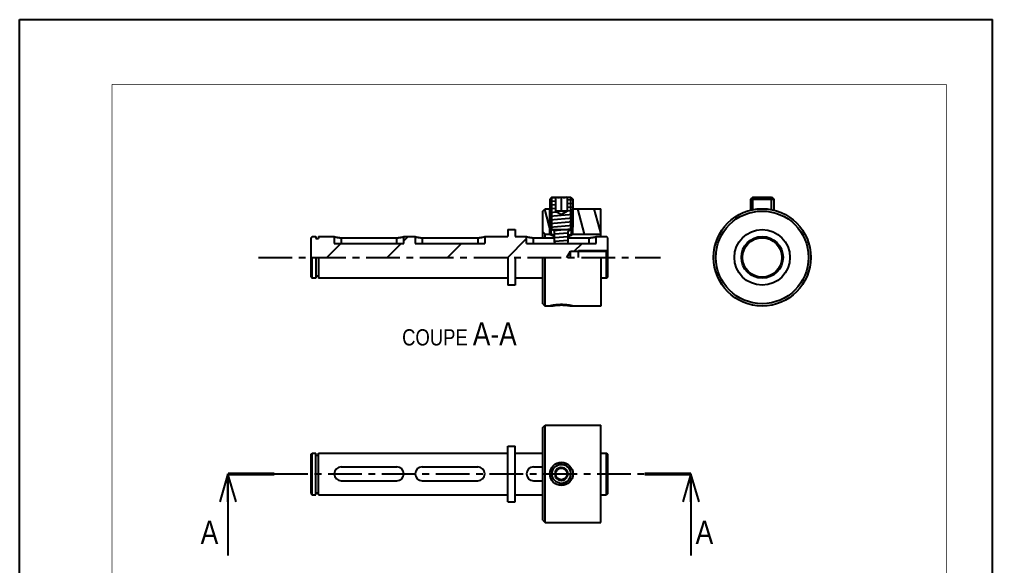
# Model space of a CAD drawing. Header units: millimetres. Extents: x 0 to 210, y 0 to 297.
# Drawn here: x 0 to 210, y 179.1 to 297 of the extents above; entities that cross this region are included whole.
import ezdxf

# ---------------------------------------------------------------- set-up
doc = ezdxf.new("R2010")
doc.units = ezdxf.units.MM
doc.header["$LTSCALE"] = 19.36
doc.linetypes.add('CENTER', pattern=[0.6, 0.375, -0.075, 0.075, -0.075])
doc.layers.get('0').update_dxf_attribs({"linetype": 'CONTINUOUS'})
doc.layers.add('02___PRT_ALL_AXES', color=7, linetype='CONTINUOUS')
doc.layers.add('DEFAULT_1', color=7, linetype='CENTER')
doc.styles.get("Standard").update_dxf_attribs({"font": 'txt', "width": 0.85})
doc.dimstyles.get("Standard").update_dxf_attribs({"dimtxt": 3.5, "dimasz": 3.5, "dimexe": 1.5, "dimexo": 1, "dimtad": 1, "dimdec": 3, "dimtxsty": 'STANDARD', "dimblk": 'OPEN', "dimblk1": 'OPEN', "dimblk2": 'OPEN', "dimcen": 0.09, "dimadec": 3, "dimazin": 2, "dimtol": 1, "dimtp": 0.001, "dimtm": 0.001, "dimtfac": 1, "dimtdec": 3, "dimtofl": 0, "dimtmove": 0, "dimatfit": 3, "dimldrblk": 'OPEN', "dimfxl": 1, "dimtolj": 1, "dimarcsym": 0})

# ---------------------------------------------------------------- blocks, each defined once
blk = doc.blocks.new('_OPEN')
at = {"color": 0, "linetype": 'BYBLOCK'}
for p, q in [((0, 0), (-1, 0.214)), ((-1, -0.214), (0, 0)), ((-1, 0), (0, 0))]:
    blk.add_line(p, q, dxfattribs=at)
blk = doc.blocks.new('XSEC_OPEN')
at = {"color": 0, "linetype": 'BYBLOCK'}
for p, q in [((0, 0), (-1, 0.292)), ((-1, -0.292), (0, 0)), ((-1, 0), (0, 0))]:
    blk.add_line(p, q, dxfattribs=at)

msp = doc.modelspace()

# ---------------------------------------------------------------- hatches: boundary and pattern name
at = {"linetype": 'CONTINUOUS'}
h = msp.add_hatch(dxfattribs=at)
h.set_pattern_fill('default__1', color=2, scale=0.78582, angle=5, style=0, pattern_type=0)
h.set_pattern_definition([(5, (0, 0), (-0.0684888, 0.7828302), [])])
edge = h.paths.add_edge_path()
edge.add_line((115.7, 248.64), (115.45, 248.89))
edge.add_line((115.45, 248.89), (115.45, 251.25))
edge.add_spline(control_points=[(115.45, 251.25), (115.45, 251.27), (115.44, 251.31), (115.42, 251.37), (115.38, 251.42), (115.35, 251.45), (115.33, 251.46)], knot_values=[0, 0, 0, 0, 0.25, 0.5, 0.75, 1, 1, 1, 1], degree=3, periodic=0)
edge.add_line((115.33, 251.46), (114.56, 251.96))
edge.add_spline(control_points=[(114.56, 251.96), (114.55, 251.97), (114.51, 252), (114.48, 252.05), (114.45, 252.11), (114.45, 252.15), (114.45, 252.17)], knot_values=[0, 0, 0, 0, 0.25, 0.5, 0.75, 1, 1, 1, 1], degree=3, periodic=0)
edge.add_line((114.45, 252.17), (114.45, 258.18))
edge.add_line((114.45, 258.18), (114.91, 258.64))
edge.add_line((114.91, 258.64), (115.55, 258.64))
edge.add_line((115.55, 258.64), (115.7, 258.49))
edge.add_line((115.7, 258.49), (115.7, 255.64))
edge.add_line((115.7, 255.64), (116.95, 254.91))
edge.add_line((116.95, 254.91), (118.2, 255.64))
edge.add_line((118.2, 255.64), (118.2, 258.49))
edge.add_line((118.2, 258.49), (118.34, 258.64))
edge.add_line((118.34, 258.64), (118.99, 258.64))
edge.add_line((118.99, 258.64), (119.45, 258.18))
edge.add_line((119.45, 258.18), (119.45, 252.17))
edge.add_spline(control_points=[(119.45, 252.17), (119.45, 252.15), (119.44, 252.11), (119.42, 252.05), (119.38, 252), (119.35, 251.97), (119.33, 251.96)], knot_values=[0, 0, 0, 0, 0.25, 0.5, 0.75, 1, 1, 1, 1], degree=3, periodic=0)
edge.add_line((119.33, 251.96), (118.56, 251.46))
edge.add_spline(control_points=[(118.56, 251.46), (118.55, 251.45), (118.51, 251.42), (118.48, 251.37), (118.45, 251.31), (118.45, 251.27), (118.45, 251.25)], knot_values=[0, 0, 0, 0, 0.25, 0.5, 0.75, 1, 1, 1, 1], degree=3, periodic=0)
edge.add_line((118.45, 251.25), (118.45, 248.89))
edge.add_line((118.45, 248.89), (118.2, 248.64))
edge.add_line((118.2, 248.64), (115.7, 248.64))
h = msp.add_hatch(dxfattribs=at)
h.set_pattern_fill('0_INSA_alliages_ferreux', color=2, angle=240, style=0, pattern_type=2)
h.set_pattern_definition([(285, (105.3988, 245.6357), (2.44424, 4.23355), [])])
edge = h.paths.add_edge_path()
edge.add_line((119.15, 251.84), (119.33, 251.96))
edge.add_arc((119.2, 252.17), 0.25, 302.9225, 360)
edge.add_line((119.45, 252.17), (119.45, 256.14))
edge.add_line((119.45, 256.14), (125.45, 256.14))
edge.add_line((125.45, 256.14), (125.45, 250.64))
edge.add_line((125.45, 250.64), (119.15, 250.64))
edge.add_line((119.15, 250.64), (119.15, 251.84))
edge = h.paths.add_edge_path()
edge.add_line((114.56, 251.96), (114.75, 251.84))
edge.add_line((114.75, 251.84), (114.75, 250.64))
edge.add_line((114.75, 250.64), (113.45, 250.64))
edge.add_line((113.45, 250.64), (112.95, 251.14))
edge.add_line((112.95, 251.14), (112.95, 255.64))
edge.add_line((112.95, 255.64), (113.45, 256.14))
edge.add_line((113.45, 256.14), (114.45, 256.14))
edge.add_line((114.45, 256.14), (114.45, 252.17))
edge.add_arc((114.7, 252.17), 0.25, 180, 237.0775)
h = msp.add_hatch(dxfattribs=at)
h.set_pattern_fill('0_INSA_alliages_ferreux', color=2, style=0, pattern_type=2)
h.set_pattern_definition([(45, (105.399, 245.636), (-13.025, 0), [])])
h.paths.add_polyline_path([(126.95, 247.2), (126.7, 246.95), (118.95, 246.95), (118.16, 245.64), (62.95, 245.64), (62.95, 249.89), (63.2, 250.14), (63.95, 250.14), (63.95, 249.69), (64.5, 249.69), (64.5, 250.14), (67.95, 250.14), (67.95, 248.64), (82.95, 248.64), (82.95, 250.14), (85.4, 250.14), (85.4, 248.64), (100.4, 248.64), (100.4, 250.14), (105.4, 250.14), (105.4, 251.64), (106.95, 251.64), (106.95, 250.14), (109.45, 250.14), (109.45, 248.64), (124.45, 248.64), (124.45, 250.14), (126.7, 250.14), (126.95, 249.89)])

# ---------------------------------------------------------------- linework, layer by layer
at = {"color": 7, "linetype": 'CONTINUOUS'}
for p, q in [((0, 0), (0, 297)), ((0, 297), (210, 297)), ((210, 0), (210, 297)), ((114.91, 258.64), (114.45, 258.18)), ((114.91, 258.64), (118.99, 258.64)), ((115.55, 258.64), (115.7, 258.49)), ((115.7, 258.49), (115.7, 255.64)), ((116.93, 258.64), (116.93, 255.64)), ((118.19, 258.64), (118.19, 255.64)), ((118.34, 258.64), (118.2, 258.49)), ((118.2, 258.49), (118.2, 255.64)), ((118.99, 258.64), (119.45, 258.18)), ((158.25, 258.64), (162.33, 258.64)), ((114.45, 258.18), (114.45, 252.17)), ((119.45, 258.18), (119.45, 252.17)), ((112.95, 255.64), (113.45, 256.14)), ((112.95, 249.88), (112.95, 255.64)), ((113.45, 256.14), (114.45, 256.14)), ((118.2, 255.64), (115.7, 255.64)), ((115.7, 255.64), (116.95, 254.91)), ((118.2, 255.64), (116.95, 254.91)), ((119.45, 256.14), (125.45, 256.14)), ((125.45, 250.14), (125.45, 256.14)), ((62.95, 249.89), (63.2, 250.14)), ((63.2, 250.14), (63.95, 250.14)), ((63.95, 250.14), (63.95, 249.69)), ((64.5, 250.14), (64.5, 249.69)), ((64.5, 250.14), (67.95, 250.14)), ((67.95, 250.14), (67.95, 248.64)), ((67.95, 250.14), (67.96, 250.13)), ((67.96, 250.13), (67.98, 250.12)), ((67.98, 250.12), (68.01, 250.12)), ((68.01, 250.12), (68.04, 250.11)), ((68.04, 250.11), (68.06, 250.1)), ((68.06, 250.1), (68.09, 250.09)), ((68.09, 250.09), (68.12, 250.08)), ((68.12, 250.08), (68.14, 250.07)), ((68.14, 250.07), (68.17, 250.07)), ((68.17, 250.07), (68.2, 250.06)), ((68.2, 250.06), (68.22, 250.05)), ((68.22, 250.05), (68.24, 250.05)), ((68.24, 250.05), (68.26, 250.04)), ((68.26, 250.04), (68.28, 250.04)), ((68.28, 250.04), (68.3, 250.03)), ((68.3, 250.03), (68.33, 250.02)), ((68.33, 250.02), (68.35, 250.02)), ((68.35, 250.02), (68.38, 250.01)), ((68.38, 250.01), (68.4, 250.01)), ((68.4, 250.01), (68.43, 250)), ((82.51, 250.01), (82.53, 250.01)), ((82.53, 250.01), (82.56, 250.02)), ((82.56, 250.02), (82.58, 250.03)), ((82.58, 250.03), (82.6, 250.03)), ((82.6, 250.03), (82.63, 250.04)), ((82.63, 250.04), (82.65, 250.04)), ((82.65, 250.04), (82.67, 250.05)), ((82.67, 250.05), (82.69, 250.06)), ((82.69, 250.06), (82.71, 250.06)), ((82.71, 250.06), (82.74, 250.07)), ((82.74, 250.07), (82.76, 250.08)), ((82.76, 250.08), (82.79, 250.08)), ((82.79, 250.08), (82.82, 250.09)), ((82.82, 250.09), (82.84, 250.1)), ((82.84, 250.1), (82.87, 250.11)), ((82.87, 250.11), (82.9, 250.12)), ((82.9, 250.12), (82.92, 250.13)), ((82.92, 250.13), (82.95, 250.14)), ((82.95, 248.64), (82.95, 250.14)), ((82.95, 250.14), (82.95, 250.14)), ((82.95, 250.14), (85.4, 250.14)), ((85.4, 250.14), (85.4, 248.64)), ((85.4, 250.14), (85.42, 250.13)), ((85.42, 250.13), (85.45, 250.12)), ((85.45, 250.12), (85.47, 250.11)), ((85.47, 250.11), (85.5, 250.1)), ((85.5, 250.1), (85.53, 250.09)), ((85.57, 250.08), (85.59, 250.07)), ((85.59, 250.07), (85.62, 250.07)), ((85.62, 250.07), (85.65, 250.06)), ((85.65, 250.06), (85.67, 250.05)), ((85.67, 250.05), (85.69, 250.05)), ((85.69, 250.05), (85.71, 250.04)), ((85.71, 250.04), (85.73, 250.04)), ((85.73, 250.04), (85.75, 250.03)), ((85.75, 250.03), (85.78, 250.02)), ((85.78, 250.02), (85.8, 250.02)), ((85.8, 250.02), (85.83, 250.01)), ((85.83, 250.01), (85.85, 250.01)), ((85.85, 250.01), (85.88, 250)), ((99.96, 250.01), (99.98, 250.01)), ((99.98, 250.01), (100.01, 250.02)), ((100.01, 250.02), (100.03, 250.03)), ((100.03, 250.03), (100.05, 250.03)), ((100.05, 250.03), (100.08, 250.04)), ((100.08, 250.04), (100.1, 250.04)), ((100.1, 250.04), (100.12, 250.05)), ((100.12, 250.05), (100.14, 250.06)), ((100.14, 250.06), (100.16, 250.06)), ((100.16, 250.06), (100.19, 250.07)), ((100.19, 250.07), (100.21, 250.08)), ((100.21, 250.08), (100.24, 250.08)), ((100.24, 250.08), (100.27, 250.09)), ((100.27, 250.09), (100.29, 250.1)), ((100.29, 250.1), (100.32, 250.11)), ((100.32, 250.11), (100.35, 250.12)), ((100.35, 250.12), (100.37, 250.13)), ((100.37, 250.13), (100.4, 250.14)), ((100.4, 250.14), (105.4, 250.14)), ((100.4, 250.14), (100.4, 248.64)), ((105.4, 251.64), (106.95, 251.64)), ((105.4, 251.64), (105.4, 250.14)), ((106.95, 251.64), (106.95, 250.14)), ((106.95, 250.14), (109.45, 250.14)), ((109.45, 250.14), (109.46, 250.13)), ((109.45, 250.14), (109.45, 250.14)), ((109.45, 248.64), (109.45, 250.14)), ((109.46, 250.13), (109.49, 250.12)), ((109.49, 250.12), (109.52, 250.11)), ((109.52, 250.11), (109.55, 250.1)), ((109.55, 250.1), (109.57, 250.1)), ((109.57, 250.1), (109.6, 250.09)), ((109.6, 250.09), (109.63, 250.08)), ((109.63, 250.08), (109.65, 250.07)), ((109.65, 250.07), (109.68, 250.06)), ((109.68, 250.06), (109.7, 250.06)), ((109.7, 250.06), (109.72, 250.05)), ((109.72, 250.05), (109.74, 250.05)), ((109.74, 250.05), (109.76, 250.04)), ((109.76, 250.04), (109.78, 250.04)), ((109.78, 250.04), (109.8, 250.03)), ((109.8, 250.03), (109.83, 250.02)), ((109.83, 250.02), (109.85, 250.02)), ((109.85, 250.02), (109.88, 250.01)), ((109.88, 250.01), (109.9, 250.01)), ((109.9, 250.01), (109.93, 250)), ((113.45, 250.64), (112.95, 251.14)), ((113.45, 250.64), (114.75, 250.64)), ((113.45, 249.88), (113.45, 250.64)), ((115.33, 251.46), (114.56, 251.96)), ((114.75, 250.64), (114.75, 251.84)), ((114.75, 250.64), (114.75, 250.64)), ((114.79, 250.62), (114.77, 250.63)), ((114.82, 250.6), (114.79, 250.62)), ((114.84, 250.6), (114.82, 250.6)), ((114.87, 250.59), (114.84, 250.6)), ((114.88, 250.58), (114.87, 250.59)), ((114.9, 250.57), (114.88, 250.58)), ((114.92, 250.56), (114.9, 250.57)), ((118.99, 251.58), (114.91, 251.58)), ((114.95, 250.55), (114.92, 250.56)), ((114.97, 250.54), (114.95, 250.55)), ((115, 250.53), (114.97, 250.54)), ((115.02, 250.52), (115, 250.53)), ((115.05, 250.51), (115.02, 250.52)), ((115.08, 250.5), (115.05, 250.51)), ((115.45, 248.89), (115.45, 251.25)), ((118.45, 248.89), (118.45, 251.25)), ((118.56, 251.46), (119.33, 251.96)), ((118.88, 250.52), (118.85, 250.51)), ((118.9, 250.53), (118.88, 250.52)), ((118.93, 250.54), (118.9, 250.53)), ((118.95, 250.55), (118.93, 250.54)), ((118.97, 250.56), (118.95, 250.55)), ((118.99, 250.57), (118.97, 250.56)), ((119.01, 250.58), (118.99, 250.57)), ((119.03, 250.59), (119.01, 250.58)), ((119.06, 250.6), (119.03, 250.59)), ((119.08, 250.6), (119.06, 250.6)), ((119.1, 250.62), (119.08, 250.6)), ((119.13, 250.63), (119.1, 250.62)), ((119.15, 250.64), (119.13, 250.63)), ((119.15, 250.64), (119.15, 251.84)), ((119.15, 250.64), (125.45, 250.64)), ((124.01, 250.01), (124.03, 250.01)), ((124.03, 250.01), (124.06, 250.02)), ((124.06, 250.02), (124.08, 250.03)), ((124.08, 250.03), (124.1, 250.03)), ((124.1, 250.03), (124.13, 250.04)), ((124.13, 250.04), (124.15, 250.04)), ((124.15, 250.04), (124.17, 250.05)), ((124.17, 250.05), (124.19, 250.06)), ((124.19, 250.06), (124.21, 250.06)), ((124.21, 250.06), (124.24, 250.07)), ((124.24, 250.07), (124.26, 250.08)), ((124.26, 250.08), (124.29, 250.08)), ((124.29, 250.08), (124.32, 250.09)), ((124.32, 250.09), (124.34, 250.1)), ((124.34, 250.1), (124.37, 250.11)), ((124.37, 250.11), (124.4, 250.12)), ((124.4, 250.12), (124.42, 250.13)), ((124.42, 250.13), (124.45, 250.14)), ((124.45, 250.14), (126.7, 250.14)), ((124.45, 248.64), (124.45, 250.14)), ((126.95, 249.89), (126.7, 250.14)), ((62.95, 241.39), (62.95, 249.89)), ((63.95, 249.69), (64.5, 249.69)), ((67.95, 248.64), (82.95, 248.64)), ((69.45, 249.88), (81.47, 249.88)), ((85.4, 248.64), (100.4, 248.64)), ((86.9, 249.88), (98.92, 249.88)), ((109.45, 248.64), (124.45, 248.64)), ((115.7, 248.64), (115.45, 248.89)), ((118.2, 248.64), (118.45, 248.89)), ((118.45, 249.88), (122.97, 249.88)), ((126.95, 241.39), (126.95, 249.89)), ((118.16, 245.64), (118.95, 246.95)), ((118.95, 246.95), (126.7, 246.95)), ((118.95, 245.64), (118.95, 246.95)), ((120.65, 245.64), (120.65, 247.14)), ((126.7, 246.95), (126.95, 247.2)), ((126.7, 241.14), (126.7, 246.95)), ((63.2, 241.14), (63.2, 245.64)), ((112.95, 235.64), (112.95, 245.64)), ((113.45, 235.14), (113.45, 245.64)), ((62.95, 241.39), (63.2, 241.14)), ((63.95, 241.14), (63.2, 241.14)), ((112.95, 241.14), (106.95, 241.14)), ((126.7, 241.14), (125.45, 241.14)), ((126.7, 241.14), (126.95, 241.39)), ((112.95, 235.64), (113.45, 235.14)), ((114.75, 235.14), (113.45, 235.14)), ((112.95, 208.9), (113.45, 209.4)), ((112.95, 188.9), (112.95, 208.9)), ((113.45, 188.4), (113.45, 209.4)), ((62.95, 203.15), (63.2, 203.4)), ((62.95, 194.65), (62.95, 203.15)), ((63.2, 194.4), (63.2, 203.4)), ((126.95, 203.15), (126.7, 203.4)), ((126.7, 194.4), (126.7, 203.4)), ((126.95, 194.65), (126.95, 203.15)), ((69.45, 200.4), (81.45, 200.4)), ((86.9, 200.4), (98.9, 200.4)), ((110.95, 200.4), (112.95, 200.4)), ((115.69, 199.6), (116.93, 200.34)), ((115.71, 198.16), (115.69, 199.6)), ((116.93, 200.34), (118.19, 199.64)), ((118.21, 198.19), (118.19, 199.64)), ((115.71, 198.16), (116.97, 197.45)), ((116.97, 197.45), (118.21, 198.19)), ((69.45, 197.4), (81.45, 197.4)), ((86.9, 197.4), (98.9, 197.4)), ((110.95, 197.4), (112.95, 197.4)), ((62.95, 194.65), (63.2, 194.4)), ((126.95, 194.65), (126.7, 194.4)), ((112.95, 188.9), (113.45, 188.4))]:
    msp.add_line(p, q, dxfattribs=at)
at = {"color": 2, "linetype": 'CONTINUOUS'}
for p, q in [((114.91, 251.58), (114.91, 258.64)), ((118.99, 251.58), (118.99, 258.64)), ((158.25, 255.94), (158.25, 258.64)), ((162.33, 255.94), (162.33, 258.64)), ((120.65, 247.14), (126.95, 247.14))]:
    msp.add_line(p, q, dxfattribs=at)
at = {"color": 9, "linetype": 'CONTINUOUS'}
for p, q in [((69.45, 249.88), (69.45, 248.64)), ((81.45, 248.64), (81.45, 249.88)), ((86.9, 249.88), (86.9, 248.64)), ((98.9, 249.88), (98.9, 248.64)), ((110.95, 248.64), (110.95, 249.88)), ((122.95, 248.64), (122.95, 249.88))]:
    msp.add_line(p, q, dxfattribs=at)
at = {"color": 7, "linetype": 'CONTINUOUS', "const_width": 0.15}
for points in [[(20, 14), (20, 283)], [(20, 283), (200, 283)], [(200, 14), (200, 283)]]:
    msp.add_lwpolyline(points, dxfattribs=at)
at = {"color": 7, "linetype": 'CONTINUOUS'}
for points in [[(115.69, 258.64), (115.69, 258.6), (115.69, 258.57), (115.69, 258.55), (115.69, 258.53), (115.7, 258.51), (115.7, 258.5), (115.7, 258.49), (115.7, 258.49)], [(116.84, 258.64), (116.76, 258.6), (116.68, 258.56), (116.61, 258.54), (116.53, 258.52), (116.46, 258.5), (116.38, 258.49), (116.31, 258.49), (116.24, 258.49), (116.16, 258.5), (116.09, 258.52), (116.01, 258.54), (115.94, 258.56), (115.86, 258.6), (115.78, 258.64)], [(118.1, 258.64), (118.02, 258.6), (117.94, 258.56), (117.86, 258.54), (117.78, 258.52), (117.71, 258.5), (117.63, 258.49), (117.56, 258.49), (117.49, 258.49), (117.41, 258.5), (117.34, 258.52), (117.26, 258.54), (117.18, 258.56), (117.1, 258.6), (117.02, 258.64)], [(118.2, 258.49), (118.2, 258.49), (118.2, 258.5), (118.2, 258.51), (118.19, 258.52), (118.19, 258.54), (118.19, 258.57), (118.19, 258.6), (118.19, 258.64)], [(68.43, 250), (68.44, 250), (68.45, 249.99), (68.47, 249.99), (68.48, 249.99), (68.49, 249.98), (68.51, 249.98), (68.52, 249.98), (68.54, 249.98), (68.55, 249.97), (68.56, 249.97), (68.58, 249.97), (68.59, 249.96), (68.61, 249.96), (68.62, 249.96), (68.64, 249.96), (68.65, 249.95), (68.67, 249.95), (68.68, 249.95), (68.7, 249.94), (68.71, 249.94), (68.73, 249.94), (68.74, 249.94), (68.76, 249.93), (68.77, 249.93), (68.79, 249.93), (68.8, 249.93), (68.82, 249.92), (68.84, 249.92), (68.85, 249.92), (68.87, 249.92), (68.88, 249.92), (68.9, 249.91), (68.92, 249.91), (68.93, 249.91), (68.95, 249.91), (68.96, 249.91), (68.98, 249.9), (69, 249.9), (69.01, 249.9), (69.03, 249.9), (69.05, 249.9), (69.06, 249.9), (69.08, 249.89), (69.1, 249.89), (69.11, 249.89), (69.13, 249.89), (69.15, 249.89), (69.16, 249.89), (69.18, 249.89), (69.2, 249.89), (69.21, 249.88), (69.23, 249.88), (69.25, 249.88), (69.26, 249.88), (69.28, 249.88), (69.3, 249.88), (69.31, 249.88), (69.33, 249.88), (69.35, 249.88), (69.36, 249.88), (69.38, 249.88), (69.4, 249.88), (69.42, 249.88), (69.43, 249.88), (69.45, 249.88)], [(81.47, 249.88), (81.48, 249.88), (81.5, 249.88), (81.52, 249.88), (81.53, 249.88), (81.55, 249.88), (81.57, 249.88), (81.58, 249.88), (81.6, 249.88), (81.62, 249.88), (81.63, 249.88), (81.65, 249.88), (81.67, 249.88), (81.68, 249.88), (81.7, 249.89), (81.72, 249.89), (81.73, 249.89), (81.75, 249.89), (81.77, 249.89), (81.78, 249.89), (81.8, 249.89), (81.82, 249.89), (81.83, 249.9), (81.85, 249.9), (81.87, 249.9), (81.88, 249.9), (81.9, 249.9), (81.92, 249.9), (81.93, 249.91), (81.95, 249.91), (81.97, 249.91), (81.98, 249.91), (82, 249.91), (82.01, 249.92), (82.03, 249.92), (82.05, 249.92), (82.06, 249.92), (82.08, 249.92), (82.09, 249.93), (82.11, 249.93), (82.12, 249.93), (82.14, 249.93), (82.16, 249.94), (82.17, 249.94), (82.19, 249.94), (82.2, 249.94), (82.22, 249.95), (82.23, 249.95), (82.25, 249.95), (82.26, 249.96), (82.28, 249.96), (82.29, 249.96), (82.31, 249.96), (82.32, 249.97), (82.33, 249.97), (82.35, 249.97), (82.36, 249.98), (82.38, 249.98), (82.39, 249.98), (82.4, 249.98), (82.42, 249.99), (82.43, 249.99), (82.44, 249.99), (82.46, 250), (82.47, 250), (82.48, 250), (82.51, 250.01)], [(85.53, 250.09), (85.54, 250.09), (85.57, 250.08)], [(85.88, 250), (85.89, 250), (85.9, 249.99), (85.92, 249.99), (85.93, 249.99), (85.94, 249.98), (85.96, 249.98), (85.97, 249.98), (85.99, 249.98), (86, 249.97), (86.01, 249.97), (86.03, 249.97), (86.04, 249.96), (86.06, 249.96), (86.07, 249.96), (86.09, 249.96), (86.1, 249.95), (86.12, 249.95), (86.13, 249.95), (86.15, 249.94), (86.16, 249.94), (86.18, 249.94), (86.19, 249.94), (86.21, 249.93), (86.22, 249.93), (86.24, 249.93), (86.25, 249.93), (86.27, 249.92), (86.29, 249.92), (86.3, 249.92), (86.32, 249.92), (86.33, 249.92), (86.35, 249.91), (86.37, 249.91), (86.38, 249.91), (86.4, 249.91), (86.41, 249.91), (86.43, 249.9), (86.45, 249.9), (86.46, 249.9), (86.48, 249.9), (86.5, 249.9), (86.51, 249.9), (86.53, 249.89), (86.55, 249.89), (86.56, 249.89), (86.58, 249.89), (86.6, 249.89), (86.61, 249.89), (86.63, 249.89), (86.65, 249.89), (86.66, 249.88), (86.68, 249.88), (86.7, 249.88), (86.71, 249.88), (86.73, 249.88), (86.75, 249.88), (86.76, 249.88), (86.78, 249.88), (86.8, 249.88), (86.81, 249.88), (86.83, 249.88), (86.85, 249.88), (86.87, 249.88), (86.88, 249.88), (86.9, 249.88)], [(98.92, 249.88), (98.93, 249.88), (98.95, 249.88), (98.97, 249.88), (98.98, 249.88), (99, 249.88), (99.02, 249.88), (99.03, 249.88), (99.05, 249.88), (99.07, 249.88), (99.08, 249.88), (99.1, 249.88), (99.12, 249.88), (99.13, 249.88), (99.15, 249.89), (99.17, 249.89), (99.18, 249.89), (99.2, 249.89), (99.22, 249.89), (99.23, 249.89), (99.25, 249.89), (99.27, 249.89), (99.28, 249.9), (99.3, 249.9), (99.32, 249.9), (99.33, 249.9), (99.35, 249.9), (99.37, 249.9), (99.38, 249.91), (99.4, 249.91), (99.42, 249.91), (99.43, 249.91), (99.45, 249.91), (99.46, 249.92), (99.48, 249.92), (99.5, 249.92), (99.51, 249.92), (99.53, 249.92), (99.54, 249.93), (99.56, 249.93), (99.57, 249.93), (99.59, 249.93), (99.61, 249.94), (99.62, 249.94), (99.64, 249.94), (99.65, 249.94), (99.67, 249.95), (99.68, 249.95), (99.7, 249.95), (99.71, 249.96), (99.73, 249.96), (99.74, 249.96), (99.76, 249.96), (99.77, 249.97), (99.78, 249.97), (99.8, 249.97), (99.81, 249.98), (99.83, 249.98), (99.84, 249.98), (99.85, 249.98), (99.87, 249.99), (99.88, 249.99), (99.89, 249.99), (99.91, 250), (99.92, 250), (99.93, 250), (99.96, 250.01)], [(109.93, 250), (109.94, 250), (109.95, 249.99), (109.97, 249.99), (109.98, 249.99), (109.99, 249.98), (110.01, 249.98), (110.02, 249.98), (110.04, 249.98), (110.05, 249.97), (110.06, 249.97), (110.08, 249.97), (110.09, 249.96), (110.11, 249.96), (110.12, 249.96), (110.14, 249.96), (110.15, 249.95), (110.17, 249.95), (110.18, 249.95), (110.2, 249.94), (110.21, 249.94), (110.23, 249.94), (110.24, 249.94), (110.26, 249.93), (110.27, 249.93), (110.29, 249.93), (110.3, 249.93), (110.32, 249.92), (110.34, 249.92), (110.35, 249.92), (110.37, 249.92), (110.38, 249.92), (110.4, 249.91), (110.42, 249.91), (110.43, 249.91), (110.45, 249.91), (110.46, 249.91), (110.48, 249.9), (110.5, 249.9), (110.51, 249.9), (110.53, 249.9), (110.55, 249.9), (110.56, 249.9), (110.58, 249.89), (110.6, 249.89), (110.61, 249.89), (110.63, 249.89), (110.65, 249.89), (110.66, 249.89), (110.68, 249.89), (110.7, 249.89), (110.71, 249.88), (110.73, 249.88), (110.75, 249.88), (110.76, 249.88), (110.78, 249.88), (110.8, 249.88), (110.81, 249.88), (110.83, 249.88), (110.85, 249.88), (110.86, 249.88), (110.88, 249.88), (110.9, 249.88), (110.92, 249.88), (110.93, 249.88), (115.45, 249.88)], [(114.77, 250.63), (114.75, 250.64), (114.75, 250.64)], [(115.45, 250.37), (115.44, 250.37), (115.42, 250.38), (115.39, 250.39), (115.37, 250.39), (115.35, 250.4), (115.34, 250.41), (115.32, 250.41), (115.3, 250.42), (115.28, 250.43), (115.26, 250.43), (115.24, 250.44), (115.22, 250.45), (115.21, 250.45), (115.19, 250.46), (115.17, 250.46), (115.16, 250.47), (115.14, 250.48), (115.12, 250.48), (115.11, 250.49), (115.09, 250.49), (115.08, 250.5)], [(118.85, 250.51), (118.82, 250.5), (118.8, 250.49), (118.79, 250.49), (118.77, 250.48), (118.76, 250.48), (118.74, 250.47), (118.73, 250.46), (118.71, 250.46), (118.69, 250.45), (118.67, 250.45), (118.66, 250.44), (118.64, 250.43), (118.62, 250.43), (118.6, 250.42), (118.58, 250.41), (118.56, 250.41), (118.54, 250.4), (118.52, 250.39), (118.5, 250.39), (118.48, 250.38), (118.46, 250.37), (118.45, 250.37)], [(122.97, 249.88), (122.98, 249.88), (123, 249.88), (123.02, 249.88), (123.03, 249.88), (123.05, 249.88), (123.07, 249.88), (123.08, 249.88), (123.1, 249.88), (123.12, 249.88), (123.13, 249.88), (123.15, 249.88), (123.17, 249.88), (123.18, 249.88), (123.2, 249.89), (123.22, 249.89), (123.23, 249.89), (123.25, 249.89), (123.27, 249.89), (123.28, 249.89), (123.3, 249.89), (123.32, 249.89), (123.33, 249.9), (123.35, 249.9), (123.37, 249.9), (123.38, 249.9), (123.4, 249.9), (123.42, 249.9), (123.43, 249.91), (123.45, 249.91), (123.47, 249.91), (123.48, 249.91), (123.5, 249.91), (123.51, 249.92), (123.53, 249.92), (123.55, 249.92), (123.56, 249.92), (123.58, 249.92), (123.59, 249.93), (123.61, 249.93), (123.62, 249.93), (123.64, 249.93), (123.66, 249.94), (123.67, 249.94), (123.69, 249.94), (123.7, 249.94), (123.72, 249.95), (123.73, 249.95), (123.75, 249.95), (123.76, 249.96), (123.78, 249.96), (123.79, 249.96), (123.81, 249.96), (123.82, 249.97), (123.83, 249.97), (123.85, 249.97), (123.86, 249.98), (123.88, 249.98), (123.89, 249.98), (123.9, 249.98), (123.92, 249.99), (123.93, 249.99), (123.94, 249.99), (123.96, 250), (123.97, 250), (123.98, 250), (124.01, 250.01)]]:
    msp.add_lwpolyline(points, dxfattribs=at)
for centre, radius in [((160.29, 245.64), 10.5), ((160.29, 245.64), 10), ((160.29, 245.64), 4.5), ((160.29, 245.64), 4.25), ((116.95, 198.9), 1.25)]:
    msp.add_circle(centre, radius, dxfattribs=at)
for centre, radius, start, end in [((114.7, 252.17), 0.25, 180, 237.0775), ((119.2, 252.17), 0.25, 302.9225, 360), ((115.2, 251.25), 0.25, 0, 57.0775), ((118.7, 251.25), 0.25, 122.9225, 180), ((69.45, 198.9), 1.5, 90, 270), ((81.45, 198.9), 1.5, 270, 90), ((86.9, 198.9), 1.5, 90, 270), ((98.9, 198.9), 1.5, 270, 90), ((110.95, 198.9), 1.5, 90, 270), ((116.95, 198.9), 1.4, 154.3894, 207.1204), ((116.95, 198.9), 1.4, 94.3894, 147.1204), ((116.95, 198.9), 1.4, 34.3894, 87.1204), ((116.95, 198.9), 1.4, 334.3894, 27.1204), ((116.95, 198.9), 1.4, 214.3894, 267.1204), ((116.95, 198.9), 1.4, 274.3894, 327.1204)]:
    msp.add_arc(centre, radius, start, end, dxfattribs=at)
at = {"color": 2, "linetype": 'CONTINUOUS'}
msp.add_arc((116.95, 198.9), 2.04, 255, 195, dxfattribs=at)
at = {"layer": '02___PRT_ALL_AXES', "color": 7, "linetype": 'CONTINUOUS'}
for p, q in [((158.25, 258.64), (157.79, 258.18)), ((158.25, 258.64), (162.33, 258.64)), ((162.33, 258.64), (162.79, 258.18)), ((157.79, 258.18), (157.79, 255.83)), ((157.79, 258.18), (162.79, 258.18)), ((162.79, 258.18), (162.79, 255.83)), ((63.95, 245.64), (63.95, 241.14)), ((64.5, 245.64), (64.5, 241.14)), ((105.4, 245.64), (105.4, 239.64)), ((106.95, 245.64), (106.95, 239.64)), ((125.45, 245.64), (125.45, 235.14)), ((64.5, 241.59), (63.95, 241.59)), ((105.4, 241.14), (64.5, 241.14)), ((106.95, 239.64), (105.4, 239.64)), ((115.06, 235.2), (115.08, 235.2)), ((115.08, 235.2), (115.12, 235.21)), ((115.12, 235.21), (115.15, 235.21)), ((115.15, 235.21), (115.18, 235.22)), ((115.18, 235.22), (115.21, 235.22)), ((115.21, 235.22), (115.25, 235.23)), ((115.25, 235.23), (115.29, 235.24)), ((115.29, 235.24), (115.32, 235.24)), ((118.53, 235.25), (118.57, 235.24)), ((118.57, 235.24), (118.61, 235.24)), ((118.61, 235.24), (118.65, 235.23)), ((118.65, 235.23), (118.68, 235.22)), ((118.68, 235.22), (118.72, 235.22)), ((118.72, 235.22), (118.75, 235.21)), ((118.75, 235.21), (118.78, 235.21)), ((118.78, 235.21), (118.81, 235.2)), ((118.81, 235.2), (118.84, 235.2)), ((114.75, 235.14), (114.78, 235.14)), ((114.78, 235.14), (114.81, 235.15)), ((114.81, 235.15), (114.83, 235.15)), ((114.83, 235.15), (114.86, 235.16)), ((114.86, 235.16), (114.89, 235.16)), ((114.89, 235.16), (114.92, 235.17)), ((114.92, 235.17), (114.95, 235.18)), ((114.95, 235.18), (114.98, 235.18)), ((114.98, 235.18), (115, 235.19)), ((115, 235.19), (115.03, 235.19)), ((115.03, 235.19), (115.06, 235.2)), ((118.84, 235.2), (118.87, 235.19)), ((118.87, 235.19), (118.9, 235.19)), ((118.9, 235.19), (118.92, 235.18)), ((118.92, 235.18), (118.95, 235.18)), ((118.95, 235.18), (118.98, 235.17)), ((118.98, 235.17), (119.01, 235.16)), ((119.01, 235.16), (119.04, 235.16)), ((119.04, 235.16), (119.07, 235.15)), ((119.07, 235.15), (119.1, 235.15)), ((119.1, 235.15), (119.13, 235.14)), ((125.45, 235.14), (119.15, 235.14)), ((119.15, 235.14), (119.15, 235.14)), ((113.45, 209.4), (125.45, 209.4)), ((125.45, 188.4), (125.45, 209.4)), ((105.4, 204.9), (106.95, 204.9)), ((105.4, 192.9), (105.4, 204.9)), ((106.95, 192.9), (106.95, 204.9)), ((63.2, 203.4), (63.95, 203.4)), ((63.95, 194.4), (63.95, 203.4)), ((63.95, 202.95), (64.5, 202.95)), ((64.5, 194.4), (64.5, 203.4)), ((64.5, 203.4), (105.4, 203.4)), ((106.95, 203.4), (112.95, 203.4)), ((125.45, 203.4), (126.7, 203.4)), ((63.2, 194.4), (63.95, 194.4)), ((63.95, 194.85), (64.5, 194.85)), ((64.5, 194.4), (105.4, 194.4)), ((106.95, 194.4), (112.95, 194.4)), ((125.45, 194.4), (126.7, 194.4)), ((105.4, 192.9), (106.95, 192.9)), ((113.45, 188.4), (125.45, 188.4))]:
    msp.add_line(p, q, dxfattribs=at)
at = {"layer": '02___PRT_ALL_AXES', "color": 2, "linetype": 'CONTINUOUS'}
for p, q in [((114.45, 250.64), (114.45, 256.14)), ((119.45, 250.64), (119.45, 256.14)), ((114.45, 250.64), (114.45, 250.63)), ((114.45, 250.63), (114.49, 250.61)), ((114.49, 250.61), (114.53, 250.6)), ((114.53, 250.6), (114.57, 250.58)), ((114.57, 250.58), (114.6, 250.56)), ((114.6, 250.56), (114.63, 250.55)), ((114.63, 250.55), (114.65, 250.54)), ((114.69, 250.52), (114.71, 250.51)), ((114.71, 250.51), (114.74, 250.5)), ((114.74, 250.5), (114.77, 250.48)), ((114.77, 250.48), (114.8, 250.47)), ((114.8, 250.47), (114.83, 250.46)), ((114.83, 250.46), (114.85, 250.45)), ((114.85, 250.45), (114.87, 250.44)), ((114.87, 250.44), (114.9, 250.43)), ((114.9, 250.43), (114.92, 250.42)), ((114.92, 250.42), (114.95, 250.41)), ((114.95, 250.41), (114.97, 250.4)), ((114.97, 250.4), (115, 250.39)), ((115, 250.39), (115.02, 250.37)), ((115.02, 250.37), (115.05, 250.36)), ((115.05, 250.36), (115.08, 250.35)), ((115.08, 250.35), (115.11, 250.34)), ((115.11, 250.34), (115.14, 250.33)), ((118.8, 250.35), (118.83, 250.36)), ((118.83, 250.36), (118.86, 250.37)), ((118.86, 250.37), (118.89, 250.38)), ((118.89, 250.38), (118.91, 250.39)), ((118.91, 250.39), (118.94, 250.4)), ((118.94, 250.4), (118.96, 250.41)), ((118.96, 250.41), (118.99, 250.42)), ((118.99, 250.42), (119.01, 250.43)), ((119.01, 250.43), (119.03, 250.44)), ((119.03, 250.44), (119.06, 250.45)), ((119.06, 250.45), (119.08, 250.46)), ((119.08, 250.46), (119.1, 250.47)), ((119.1, 250.47), (119.13, 250.48)), ((119.13, 250.48), (119.16, 250.5)), ((119.16, 250.5), (119.19, 250.51)), ((119.19, 250.51), (119.22, 250.52)), ((119.22, 250.52), (119.24, 250.54)), ((119.24, 250.54), (119.27, 250.55)), ((119.27, 250.55), (119.29, 250.56)), ((119.29, 250.56), (119.32, 250.57)), ((119.32, 250.57), (119.34, 250.58)), ((119.34, 250.58), (119.38, 250.6)), ((119.38, 250.6), (119.41, 250.62)), ((119.41, 250.62), (119.45, 250.64)), ((119.45, 250.64), (119.45, 250.64)), ((114.76, 235.21), (114.73, 235.2)), ((114.79, 235.21), (114.76, 235.21)), ((114.82, 235.22), (114.79, 235.21)), ((114.86, 235.23), (114.82, 235.22)), ((114.89, 235.23), (114.86, 235.23)), ((114.93, 235.24), (114.89, 235.23)), ((114.96, 235.25), (114.93, 235.24)), ((115, 235.25), (114.96, 235.25)), ((118.91, 235.25), (118.87, 235.26)), ((118.95, 235.24), (118.91, 235.25)), ((118.99, 235.24), (118.95, 235.24)), ((119.02, 235.23), (118.99, 235.24)), ((119.06, 235.22), (119.02, 235.23)), ((119.09, 235.22), (119.06, 235.22)), ((119.12, 235.21), (119.09, 235.22)), ((119.15, 235.2), (119.12, 235.21)), ((119.19, 235.19), (119.15, 235.2)), ((114.5, 235.15), (114.45, 235.14)), ((114.45, 235.14), (114.45, 235.14)), ((114.45, 235.14), (114.45, 235.14)), ((114.55, 235.16), (114.5, 235.15)), ((114.59, 235.17), (114.55, 235.16)), ((114.64, 235.18), (114.59, 235.17)), ((114.73, 235.2), (114.69, 235.19)), ((119.23, 235.18), (119.19, 235.19)), ((119.27, 235.18), (119.23, 235.18)), ((119.31, 235.17), (119.27, 235.18)), ((119.37, 235.15), (119.31, 235.17)), ((119.42, 235.14), (119.37, 235.15)), ((119.45, 235.14), (119.42, 235.14))]:
    msp.add_line(p, q, dxfattribs=at)
for points in [[(114.65, 250.54), (114.67, 250.53), (114.69, 250.52)], [(115.14, 250.33), (115.15, 250.32), (115.17, 250.32), (115.18, 250.31), (115.2, 250.31), (115.21, 250.3), (115.23, 250.3), (115.24, 250.29), (115.26, 250.28), (115.27, 250.28), (115.29, 250.27), (115.3, 250.27), (115.32, 250.26), (115.34, 250.26), (115.35, 250.25), (115.37, 250.25), (115.38, 250.24), (115.4, 250.23), (115.42, 250.23), (115.43, 250.22), (115.45, 250.22)], [(118.45, 250.22), (118.46, 250.22), (118.48, 250.23), (118.5, 250.23), (118.51, 250.24), (118.53, 250.25), (118.55, 250.25), (118.56, 250.26), (118.58, 250.26), (118.59, 250.27), (118.61, 250.27), (118.63, 250.28), (118.64, 250.28), (118.66, 250.29), (118.67, 250.3), (118.69, 250.3), (118.7, 250.31), (118.72, 250.31), (118.73, 250.32), (118.75, 250.32), (118.76, 250.33), (118.78, 250.34), (118.8, 250.35)], [(118.87, 235.26), (118.85, 235.26), (118.83, 235.26), (118.81, 235.27), (118.79, 235.27), (118.77, 235.28), (118.75, 235.28), (118.73, 235.28), (118.71, 235.29), (118.68, 235.29), (118.66, 235.3), (118.64, 235.3), (118.61, 235.3), (118.59, 235.31), (118.57, 235.31), (118.54, 235.31), (118.52, 235.32), (118.49, 235.32), (118.47, 235.32), (118.44, 235.33), (118.42, 235.33), (118.39, 235.34), (118.37, 235.34), (118.34, 235.34), (118.32, 235.35), (118.29, 235.35), (118.26, 235.35), (118.24, 235.36), (118.21, 235.36), (118.18, 235.36), (118.16, 235.37), (118.13, 235.37), (118.1, 235.37), (118.07, 235.38), (118.05, 235.38), (118.02, 235.38), (117.99, 235.38), (117.96, 235.39), (117.93, 235.39), (117.91, 235.39), (117.88, 235.4), (117.85, 235.4), (117.82, 235.4), (117.79, 235.4), (117.76, 235.41), (117.73, 235.41), (117.7, 235.41), (117.67, 235.41), (117.64, 235.41), (117.61, 235.42), (117.58, 235.42), (117.55, 235.42), (117.52, 235.42), (117.49, 235.42), (117.46, 235.42), (117.43, 235.43), (117.4, 235.43), (117.37, 235.43), (117.34, 235.43), (117.31, 235.43), (117.28, 235.43), (117.25, 235.43), (117.22, 235.43), (117.19, 235.43), (117.16, 235.44), (117.13, 235.44), (117.1, 235.44), (117.07, 235.44), (117.04, 235.44), (117.01, 235.44), (116.98, 235.44), (116.95, 235.44), (116.92, 235.44), (116.89, 235.44), (116.86, 235.44), (116.83, 235.44), (116.8, 235.44), (116.77, 235.44), (116.74, 235.44), (116.7, 235.43), (116.67, 235.43), (116.64, 235.43), (116.61, 235.43), (116.58, 235.43), (116.55, 235.43), (116.52, 235.43), (116.49, 235.43), (116.46, 235.43), (116.43, 235.42), (116.4, 235.42), (116.37, 235.42), (116.34, 235.42), (116.31, 235.42), (116.28, 235.42), (116.25, 235.41), (116.22, 235.41), (116.2, 235.41), (116.17, 235.41), (116.14, 235.41), (116.11, 235.4), (116.08, 235.4), (116.05, 235.4), (116.02, 235.4), (115.99, 235.39), (115.96, 235.39), (115.94, 235.39), (115.91, 235.38), (115.88, 235.38), (115.85, 235.38), (115.82, 235.38), (115.8, 235.37), (115.77, 235.37), (115.74, 235.37), (115.71, 235.36), (115.69, 235.36), (115.66, 235.36), (115.63, 235.35), (115.61, 235.35), (115.58, 235.35), (115.55, 235.34), (115.53, 235.34), (115.5, 235.34), (115.48, 235.33), (115.45, 235.33), (115.43, 235.32), (115.4, 235.32), (115.38, 235.32), (115.35, 235.31), (115.33, 235.31), (115.31, 235.31), (115.28, 235.3), (115.26, 235.3), (115.24, 235.3), (115.21, 235.29), (115.19, 235.29), (115.17, 235.28), (115.15, 235.28), (115.13, 235.28), (115.11, 235.27), (115.08, 235.27), (115.06, 235.26), (115.04, 235.26), (115.02, 235.26), (115, 235.25)], [(114.69, 235.19), (114.68, 235.19), (114.64, 235.18)], [(119.45, 235.14), (119.45, 235.14), (119.45, 235.14), (119.45, 235.14)]]:
    msp.add_lwpolyline(points, dxfattribs=at)
at = {"layer": '02___PRT_ALL_AXES', "color": 7, "linetype": 'CONTINUOUS'}
for points in [[(115.32, 235.24), (115.36, 235.25), (115.38, 235.25), (115.4, 235.25), (115.42, 235.26), (115.44, 235.26), (115.46, 235.26), (115.49, 235.27), (115.51, 235.27), (115.53, 235.27), (115.55, 235.27), (115.57, 235.28), (115.59, 235.28), (115.62, 235.28), (115.64, 235.29), (115.66, 235.29), (115.69, 235.29), (115.71, 235.29), (115.73, 235.3), (115.76, 235.3), (115.78, 235.3), (115.8, 235.31), (115.83, 235.31), (115.85, 235.31), (115.88, 235.31), (115.9, 235.32), (115.93, 235.32), (115.95, 235.32), (115.98, 235.32), (116, 235.33), (116.03, 235.33), (116.05, 235.33), (116.08, 235.33), (116.11, 235.33), (116.13, 235.34), (116.16, 235.34), (116.18, 235.34), (116.21, 235.34), (116.24, 235.34), (116.26, 235.35), (116.29, 235.35), (116.32, 235.35), (116.34, 235.35), (116.37, 235.35), (116.4, 235.35), (116.42, 235.36), (116.45, 235.36), (116.48, 235.36), (116.51, 235.36), (116.53, 235.36), (116.56, 235.36), (116.59, 235.36), (116.62, 235.36), (116.64, 235.36), (116.67, 235.36), (116.7, 235.37), (116.73, 235.37), (116.75, 235.37), (116.78, 235.37), (116.81, 235.37), (116.84, 235.37), (116.87, 235.37), (116.89, 235.37), (116.92, 235.37), (116.95, 235.37), (116.98, 235.37), (117, 235.37), (117.03, 235.37), (117.06, 235.37), (117.09, 235.37), (117.12, 235.37), (117.14, 235.37), (117.17, 235.37), (117.2, 235.37), (117.23, 235.36), (117.25, 235.36), (117.28, 235.36), (117.31, 235.36), (117.34, 235.36), (117.36, 235.36), (117.39, 235.36), (117.42, 235.36), (117.45, 235.36), (117.47, 235.36), (117.5, 235.35), (117.53, 235.35), (117.55, 235.35), (117.58, 235.35), (117.61, 235.35), (117.63, 235.35), (117.66, 235.34), (117.69, 235.34), (117.71, 235.34), (117.74, 235.34), (117.77, 235.34), (117.79, 235.33), (117.82, 235.33), (117.84, 235.33), (117.87, 235.33), (117.89, 235.33), (117.92, 235.32), (117.95, 235.32), (117.97, 235.32), (118, 235.32), (118.02, 235.31), (118.04, 235.31), (118.07, 235.31), (118.09, 235.31), (118.12, 235.3), (118.14, 235.3), (118.16, 235.3), (118.19, 235.29), (118.21, 235.29), (118.23, 235.29), (118.26, 235.29), (118.28, 235.28), (118.3, 235.28), (118.32, 235.28), (118.35, 235.27), (118.37, 235.27), (118.39, 235.27), (118.41, 235.27), (118.43, 235.26), (118.45, 235.26), (118.47, 235.26), (118.49, 235.25), (118.51, 235.25), (118.53, 235.25)], [(114.75, 235.14), (114.75, 235.14), (114.75, 235.14)], [(119.13, 235.14), (119.15, 235.14), (119.15, 235.14)]]:
    msp.add_lwpolyline(points, dxfattribs=at)
for centre, radius in [((160.29, 245.64), 6), ((116.95, 198.9), 2.5), ((116.95, 198.9), 2.04)]:
    msp.add_circle(centre, radius, dxfattribs=at)
at = {"layer": 'DEFAULT_1', "color": 2, "linetype": 'CENTER'}
msp.add_line((51.57, 245.64), (138.32, 245.64), dxfattribs=at)
at = {"layer": 'DEFAULT_1', "color": 9, "linetype": 'CENTER'}
msp.add_line((54.99, 198.9), (134.91, 198.9), dxfattribs=at)
at = {"layer": 'DEFAULT_1', "color": 7, "linetype": 'CENTER', "const_width": 0.7}
for points in [[(44.99, 198.9), (54.99, 198.9)], [(134.91, 198.9), (144.91, 198.9)]]:
    msp.add_lwpolyline(points, dxfattribs=at)

# ---------------------------------------------------------------- texts
at = {"color": 2, "linetype": 'CONTINUOUS', "insert": (94.95, 231.63), "char_height": 3.5, "width": 45.2812, "attachment_point": 2, "line_spacing_factor": 0.9}
msp.add_mtext('COUPE \\H5.0;A-A', dxfattribs=at)
at = {"color": 7, "linetype": 'CONTINUOUS', "char_height": 5, "width": 7.2949, "attachment_point": 1, "line_spacing_factor": 0.9}
for insert in [(39.11, 188.8), (145.92, 188.8)]:
    msp.add_mtext('A', dxfattribs=dict(at, insert=insert))

# ---------------------------------------------------------------- leaders
at = {"color": 7, "linetype": 'CONTINUOUS'}
for points in [[(44.99, 198.9), (44.99, 181.3)], [(144.91, 198.9), (144.91, 181.3)]]:
    msp.add_leader(points, dimstyle='STANDARD', override={"dimasz": 6, "dimtad": 0, "dimldrblk": 'XSEC_OPEN'}, dxfattribs=at)

doc.saveas('drawing.dxf')
